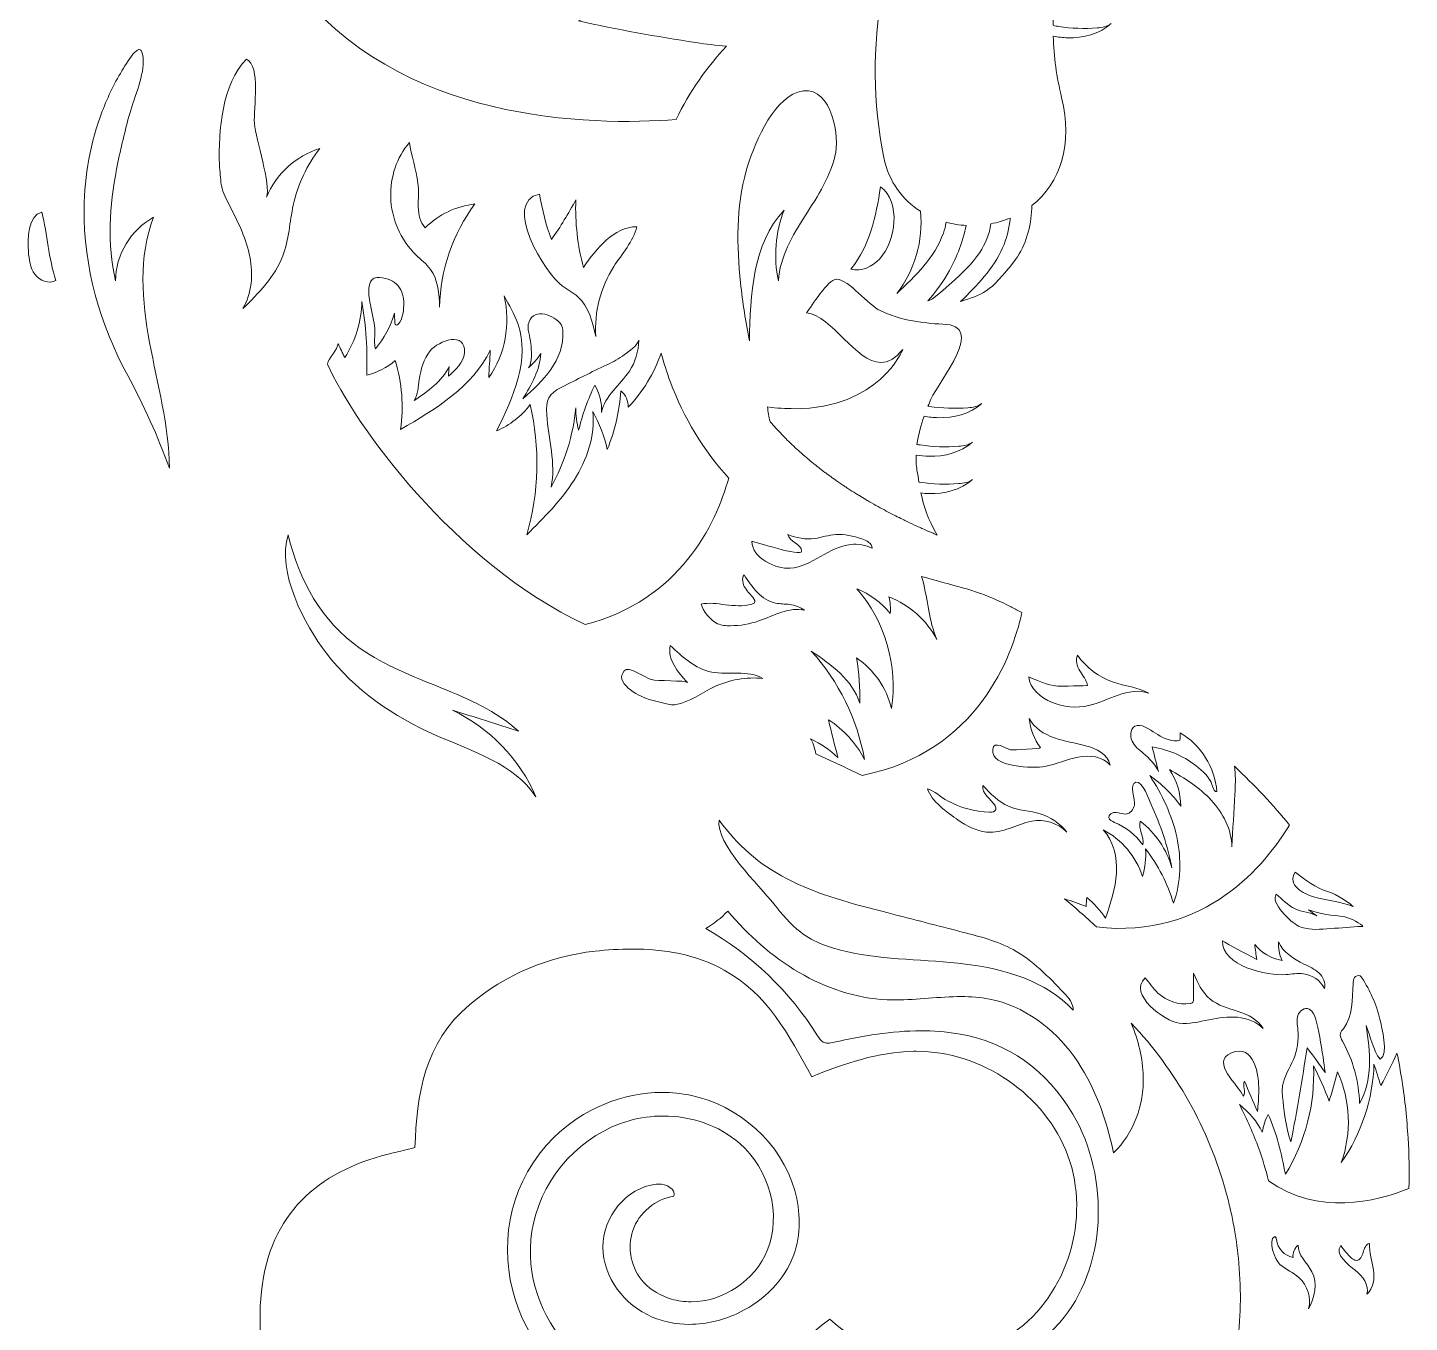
# Model space of a CAD drawing. Header units: millimetres. Extents: x -1356 to 546, y -801 to 88.
# Drawn here: x -829.3 to -626.7, y -553 to -363.2 of the extents above; entities that cross this region are included whole.
import ezdxf

# ---------------------------------------------------------------- set-up
doc = ezdxf.new("R2010")
doc.units = ezdxf.units.MM
doc.header["$MEASUREMENT"] = 0
doc.layers.add('Layer 3', color=7, linetype='Continuous')

msp = doc.modelspace()

# ---------------------------------------------------------------- linework, layer by layer
at = {"layer": 'Layer 3', "lineweight": 0}
for points, knots in [([(-790.49, -356.53), (-787.07, -348.63), (-781.56, -341.24), (-774.1, -334.56), (-770.14, -331), (-764.6, -327.54), (-758, -324.05), (-760.15, -328.03), (-761.55, -332.41), (-763.58, -336.48), (-765.89, -341.1), (-769.35, -345.56), (-774.29, -347.11), (-770.34, -348.06), (-766.06, -347.55), (-762.46, -345.69), (-764.16, -347.69), (-766.13, -349.47), (-768.3, -350.97), (-763.83, -350.74), (-759.38, -350.08), (-755.05, -348.98), (-749.98, -347.71), (-744.63, -345.49), (-742.17, -340.88), (-744.76, -346.32), (-749.37, -350.77), (-754.9, -353.15), (-750.9, -353.33), (-746.85, -352.34), (-743.37, -350.34), (-743.89, -351.69), (-744.78, -352.89), (-745.92, -353.78), (-742.46, -354.88), (-738.67, -354.92), (-735.18, -353.9), (-738.97, -357.56), (-743.56, -360.4), (-748.53, -362.16), (-742.82, -363.41), (-737.07, -364.48), (-731.29, -365.34), (-729.82, -365.56), (-728.33, -365.76), (-726.83, -365.87), (-729.63, -368.91), (-732.26, -372.5), (-734.2, -376.62), (-746.62, -377.57), (-775.05, -377.19), (-790.49, -356.53)], [0, 0, 0, 0, 1, 1, 1, 2, 2, 2, 3, 3, 3, 4, 4, 4, 5, 5, 5, 6, 6, 6, 7, 7, 7, 8, 8, 8, 9, 9, 9, 10, 10, 10, 11, 11, 11, 12, 12, 12, 13, 13, 13, 14, 14, 14, 15, 15, 15, 16, 16, 16, 17, 17, 17, 17]), ([(-674.95, -351.29), (-675.62, -351.27), (-676.28, -351.2), (-676.94, -351.09), (-677.5, -352.8), (-677.94, -354.52), (-678.26, -356.25), (-678.2, -356.26), (-678.15, -356.28), (-678.09, -356.29), (-676.24, -356.56), (-674.34, -356.62), (-672.45, -356.48), (-671.75, -356.42), (-670.99, -356.32), (-670.43, -355.86), (-672.16, -357.41), (-674.56, -358), (-676.8, -357.94), (-677.38, -357.92), (-677.95, -357.86), (-678.52, -357.78), (-678.76, -359.45), (-678.9, -361.12), (-678.92, -362.81), (-678.64, -362.89), (-678.36, -362.95), (-678.09, -362.99), (-676.24, -363.27), (-674.34, -363.33), (-672.45, -363.18), (-671.75, -363.13), (-670.99, -363.02), (-670.43, -362.56), (-672.16, -364.12), (-674.56, -364.71), (-676.8, -364.64), (-677.51, -364.62), (-678.21, -364.54), (-678.91, -364.42), (-678.83, -367.37), (-678.42, -370.36), (-677.68, -373.41), (-676.02, -380.23), (-677.84, -385.94), (-682.04, -389.23), (-682.05, -389.37), (-682.05, -389.51), (-682.06, -389.64), (-682.2, -392.31), (-682.86, -395.01), (-684.46, -397.16), (-688.22, -402.18), (-689.4, -402.29), (-692.49, -403.28), (-690.11, -400.93), (-687.66, -398.49), (-686.33, -395.42), (-685.77, -394.13), (-685.42, -392.76), (-685.24, -391.37), (-685.23, -391.27), (-685.22, -391.16), (-685.21, -391.06), (-686.14, -391.44), (-687.1, -391.72), (-688.08, -391.91), (-688.24, -393.4), (-688.86, -394.85), (-689.7, -396.11), (-690.83, -397.8), (-692.35, -399.19), (-693.85, -400.57), (-694.56, -401.23), (-696.79, -403.23), (-697.28, -403.19), (-696.07, -401.84), (-695.01, -400.34), (-694.14, -398.75), (-693, -396.68), (-692.17, -394.45), (-691.67, -392.14), (-692.67, -392.09), (-693.66, -391.94), (-694.61, -391.69), (-694.7, -392.23), (-694.84, -392.77), (-695.02, -393.28), (-696.28, -396.83), (-699.1, -399.56), (-701.85, -402.13), (-699.22, -398.74), (-697.95, -394.34), (-698.37, -390.07), (-700.99, -388.41), (-703.01, -385.78), (-703.74, -382.21), (-705.41, -374.07), (-705.33, -366.17), (-704.06, -357.75), (-699.15, -354.6), (-693.92, -351.83), (-688.59, -349.09), (-686.65, -348.09), (-684.71, -347.11), (-682.76, -346.12), (-682.64, -346.09), (-682.51, -346.04), (-682.37, -345.97), (-681.87, -345.74), (-681.39, -345.52), (-681.02, -345.24), (-679.65, -344.55), (-678.27, -343.86), (-676.89, -343.16), (-675.85, -342.64), (-674.8, -342.11), (-673.76, -341.58), (-674.24, -343.72), (-674.44, -344.97), (-674.95, -346.08), (-675.5, -347.25), (-675.99, -348.43), (-676.42, -349.6), (-676.36, -349.61), (-676.3, -349.63), (-676.24, -349.64), (-674.39, -349.91), (-672.5, -349.98), (-670.61, -349.83), (-669.9, -349.77), (-669.15, -349.67), (-668.58, -349.21), (-670.32, -350.76), (-672.71, -351.36), (-674.95, -351.29)], [0, 0, 0, 0, 1, 1, 1, 2, 2, 2, 3, 3, 3, 4, 4, 4, 5, 5, 5, 6, 6, 6, 7, 7, 7, 8, 8, 8, 9, 9, 9, 10, 10, 10, 11, 11, 11, 12, 12, 12, 13, 13, 13, 14, 14, 14, 15, 15, 15, 16, 16, 16, 17, 17, 17, 18, 18, 18, 19, 19, 19, 20, 20, 20, 21, 21, 21, 22, 22, 22, 23, 23, 23, 24, 24, 24, 25, 25, 25, 26, 26, 26, 27, 27, 27, 28, 28, 28, 29, 29, 29, 30, 30, 30, 31, 31, 31, 32, 32, 32, 33, 33, 33, 34, 34, 34, 35, 35, 35, 36, 36, 36, 37, 37, 37, 38, 38, 38, 39, 39, 39, 40, 40, 40, 41, 41, 41, 42, 42, 42, 43, 43, 43, 44, 44, 44, 45, 45, 45, 45]), ([(-814.6, -414.16), (-818.67, -406.67), (-821.09, -398.2), (-821, -389.67), (-820.95, -384.81), (-820.06, -379.95), (-818.33, -375.41), (-817.5, -373.21), (-816.46, -371.1), (-815.23, -369.1), (-814.11, -367.27), (-812.37, -364.55), (-812.33, -368.12), (-812.3, -370.61), (-813.81, -373.78), (-814.44, -376.19), (-815.1, -378.74), (-815.74, -381.3), (-816.23, -383.88), (-817.24, -389.28), (-817.66, -394.86), (-816.39, -400.26), (-816.37, -396.46), (-814.15, -392.76), (-810.81, -390.95), (-813.06, -396.75), (-812.53, -403.23), (-811.39, -409.33), (-810.26, -415.44), (-808.54, -421.5), (-808.5, -427.71), (-810.19, -423.05), (-812.23, -418.52), (-814.6, -414.16)], [0, 0, 0, 0, 1, 1, 1, 2, 2, 2, 3, 3, 3, 4, 4, 4, 5, 5, 5, 6, 6, 6, 7, 7, 7, 8, 8, 8, 9, 9, 9, 10, 10, 10, 11, 11, 11, 11]), ([(-797.73, -404.34), (-796.39, -402.1), (-796.2, -399.33), (-796.69, -396.77), (-797.19, -394.22), (-798.33, -391.84), (-799.53, -389.53), (-799.99, -388.62), (-800.48, -387.72), (-800.75, -386.74), (-800.81, -386.55), (-800.85, -386.36), (-800.89, -386.17), (-801, -385.2), (-801.09, -384.23), (-801.15, -383.25), (-801.31, -378.23), (-800.78, -371.43), (-797.2, -367.75), (-795.03, -368.84), (-796.19, -374.84), (-796.03, -377.22), (-795.87, -379.51), (-793.53, -386.21), (-794.26, -388.01), (-792.88, -384.62), (-789.92, -381.93), (-786.43, -380.86), (-788.33, -383.29), (-789.68, -386.15), (-790.33, -389.17), (-790.87, -391.64), (-790.95, -394.23), (-791.85, -396.6), (-793.01, -399.66), (-795.4, -402.05), (-797.73, -404.34)], [0, 0, 0, 0, 1, 1, 1, 2, 2, 2, 3, 3, 3, 4, 4, 4, 5, 5, 5, 6, 6, 6, 7, 7, 7, 8, 8, 8, 9, 9, 9, 10, 10, 10, 11, 11, 11, 12, 12, 12, 12]), ([(-723.46, -409.08), (-724.01, -406.27), (-724.45, -403.43), (-724.75, -400.58), (-725.33, -395.1), (-725.42, -389.47), (-723.93, -384.16), (-722.95, -380.67), (-720.24, -373.93), (-716.36, -372.61), (-711.81, -371.07), (-710.25, -378.26), (-710.81, -381.4), (-711.42, -384.82), (-713.42, -387.8), (-715.29, -390.73), (-717.15, -393.65), (-718.99, -396.78), (-719.21, -400.25), (-719.95, -396.82), (-719.65, -393.17), (-718.38, -389.9), (-722.96, -394.88), (-723.34, -402.31), (-723.46, -409.08)], [0, 0, 0, 0, 1, 1, 1, 2, 2, 2, 3, 3, 3, 4, 4, 4, 5, 5, 5, 6, 6, 6, 7, 7, 7, 8, 8, 8, 8]), ([(-768.89, -404.14), (-768.9, -404.15), (-768.9, -404.15), (-768.9, -404.15), (-768.92, -402.19), (-769.08, -400.16), (-770.23, -398.59), (-770.82, -397.78), (-771.63, -397.17), (-772.34, -396.47), (-774.61, -394.25), (-775.97, -391.13), (-776.05, -387.97), (-776.12, -385.13), (-775.18, -382.14), (-773.31, -380), (-773.01, -381.77), (-772.31, -383.98), (-772.06, -385.94), (-771.77, -388.18), (-772.54, -390.84), (-770.99, -392.48), (-769.03, -390.56), (-766.42, -389.31), (-763.7, -388.99), (-766.93, -393.35), (-768.77, -398.72), (-768.89, -404.14)], [0, 0, 0, 0, 1, 1, 1, 2, 2, 2, 3, 3, 3, 4, 4, 4, 5, 5, 5, 6, 6, 6, 7, 7, 7, 8, 8, 8, 9, 9, 9, 9]), ([(-704.34, -397.02), (-705.42, -398.17), (-707.06, -399.02), (-708.57, -398.56), (-705.7, -394.89), (-704.93, -390.94), (-704.24, -386.49), (-701.16, -388.68), (-702.03, -394.55), (-704.34, -397.02)], [0, 0, 0, 0, 1, 1, 1, 2, 2, 2, 3, 3, 3, 3]), ([(-747.79, -398.31), (-745.84, -395.49), (-743.37, -392.38), (-739.95, -392.33), (-740.49, -394.53), (-742.13, -396.27), (-743.35, -398.19), (-745.28, -401.21), (-746.22, -404.85), (-745.99, -408.42), (-746.46, -406.32), (-747, -404.07), (-748.59, -402.61), (-749.28, -401.97), (-750.13, -401.52), (-750.91, -400.99), (-753.39, -399.29), (-759.8, -388.64), (-754.24, -387.57), (-753.79, -389.82), (-753.36, -392.06), (-752.46, -394.19), (-751.16, -392.33), (-749.97, -390.4), (-748.91, -388.39), (-749.03, -391.73), (-748.65, -395.08), (-747.79, -398.31)], [0, 0, 0, 0, 1, 1, 1, 2, 2, 2, 3, 3, 3, 4, 4, 4, 5, 5, 5, 6, 6, 6, 7, 7, 7, 8, 8, 8, 9, 9, 9, 9]), ([(-828.21, -399.3), (-828.9, -398.35), (-829.08, -397.13), (-829.16, -395.95), (-829.28, -394.29), (-829.24, -390.57), (-827.19, -390.21), (-826.35, -393.51), (-826.24, -396.92), (-825.12, -400.22), (-826.15, -400.79), (-827.51, -400.24), (-828.21, -399.3)], [0, 0, 0, 0, 1, 1, 1, 2, 2, 2, 3, 3, 3, 4, 4, 4, 4]), ([(-779.03, -403.81), (-779.21, -402.89), (-779.57, -400.81), (-778.75, -400.07), (-778.05, -399.45), (-776.45, -399.92), (-775.78, -400.33), (-774.97, -400.82), (-774.39, -401.66), (-774.21, -402.59), (-774.12, -403.01), (-774.12, -403.44), (-774.13, -403.87), (-774.16, -404.83), (-774.28, -405.87), (-774.91, -406.59), (-774.99, -406.68), (-775.08, -406.76), (-775.19, -406.75), (-775.38, -406.74), (-775.43, -406.5), (-775.44, -406.31), (-775.47, -405.88), (-775.49, -405.45), (-775.51, -405.02), (-776.06, -406.92), (-777.01, -408.71), (-778.28, -410.23), (-778.52, -409.45), (-778.37, -408.61), (-778.37, -407.79), (-778.37, -406.44), (-778.79, -405.14), (-779.03, -403.81)], [0, 0, 0, 0, 1, 1, 1, 2, 2, 2, 3, 3, 3, 4, 4, 4, 5, 5, 5, 6, 6, 6, 7, 7, 7, 8, 8, 8, 9, 9, 9, 10, 10, 10, 11, 11, 11, 11]), ([(-697.06, -418.68), (-695.21, -418.95), (-693.32, -419.02), (-691.43, -418.87), (-690.72, -418.82), (-689.97, -418.71), (-689.4, -418.25), (-691.14, -419.8), (-693.53, -420.4), (-695.78, -420.33), (-696.47, -420.31), (-697.16, -420.24), (-697.84, -420.12), (-698.31, -421.45), (-698.69, -422.84), (-698.89, -424.24), (-698.73, -424.27), (-698.56, -424.31), (-698.41, -424.33), (-696.56, -424.6), (-694.66, -424.67), (-692.77, -424.52), (-692.06, -424.47), (-691.31, -424.36), (-690.74, -423.9), (-692.48, -425.45), (-694.88, -426.05), (-697.12, -425.98), (-697.76, -425.97), (-698.39, -425.9), (-699.02, -425.8), (-699.05, -426.55), (-699.01, -427.29), (-698.89, -428.02), (-698.78, -428.62), (-698.69, -429.2), (-698.6, -429.77), (-698.53, -429.78), (-698.47, -429.8), (-698.41, -429.81), (-696.56, -430.08), (-694.66, -430.15), (-692.77, -430), (-692.06, -429.94), (-691.31, -429.84), (-690.74, -429.38), (-692.48, -430.93), (-694.88, -431.52), (-697.12, -431.46), (-697.52, -431.45), (-697.91, -431.41), (-698.31, -431.37), (-697.91, -433.3), (-697.31, -435.19), (-695.91, -437.54), (-696.12, -437.45), (-696.32, -437.37), (-696.52, -437.28), (-696.68, -437.21), (-696.83, -437.14), (-696.99, -437.07), (-697.39, -436.91), (-697.77, -436.73), (-698.16, -436.56), (-698.4, -436.45), (-698.65, -436.34), (-698.89, -436.23), (-699.37, -436.01), (-699.85, -435.79), (-700.32, -435.56), (-700.55, -435.45), (-700.77, -435.34), (-701, -435.23), (-701.35, -435.06), (-701.69, -434.89), (-702.03, -434.72), (-702.3, -434.58), (-702.56, -434.45), (-702.82, -434.31), (-703.2, -434.11), (-703.58, -433.91), (-703.95, -433.71), (-704.16, -433.6), (-704.37, -433.48), (-704.58, -433.37), (-705.01, -433.13), (-705.44, -432.89), (-705.85, -432.65), (-706.04, -432.54), (-706.22, -432.43), (-706.41, -432.32), (-706.72, -432.14), (-707.03, -431.95), (-707.34, -431.76), (-707.51, -431.66), (-707.68, -431.56), (-707.84, -431.46), (-708.24, -431.21), (-708.64, -430.95), (-709.03, -430.7), (-709.2, -430.59), (-709.37, -430.47), (-709.54, -430.36), (-709.93, -430.1), (-710.31, -429.84), (-710.69, -429.58), (-710.82, -429.49), (-710.96, -429.39), (-711.09, -429.29), (-711.39, -429.08), (-711.68, -428.87), (-711.97, -428.66), (-712.1, -428.56), (-712.24, -428.46), (-712.38, -428.36), (-712.73, -428.09), (-713.08, -427.82), (-713.43, -427.55), (-713.56, -427.44), (-713.7, -427.34), (-713.83, -427.23), (-714.16, -426.97), (-714.48, -426.7), (-714.8, -426.43), (-714.9, -426.35), (-715.01, -426.26), (-715.11, -426.17), (-715.39, -425.93), (-715.67, -425.68), (-715.94, -425.44), (-716.05, -425.35), (-716.16, -425.25), (-716.26, -425.16), (-716.58, -424.87), (-716.89, -424.58), (-717.19, -424.3), (-717.29, -424.2), (-717.39, -424.1), (-717.49, -424.01), (-717.76, -423.74), (-718.04, -423.47), (-718.3, -423.2), (-718.37, -423.13), (-718.44, -423.06), (-718.51, -422.99), (-718.78, -422.71), (-719.05, -422.43), (-719.31, -422.15), (-719.39, -422.06), (-719.47, -421.96), (-719.56, -421.87), (-719.83, -421.57), (-720.09, -421.27), (-720.35, -420.98), (-720.38, -420.94), (-720.41, -420.91), (-720.43, -420.88), (-720.61, -420.2), (-720.73, -419.49), (-720.8, -418.75), (-719.41, -418.93), (-718.11, -419.01), (-716.9, -419.01), (-704.33, -419.01), (-700.97, -410.31), (-700.97, -410.31), (-702.07, -411.69), (-703.14, -412.23), (-704.18, -412.23), (-707.87, -412.23), (-711.29, -405.44), (-715.07, -404.96), (-714.36, -404.01), (-711.94, -400.03), (-710.69, -400.03), (-710.68, -400.03), (-710.67, -400.03), (-710.66, -400.03), (-708.84, -400.13), (-706.08, -403.79), (-704.27, -404.64), (-701.43, -405.98), (-698.22, -406.52), (-695.09, -406.6), (-688.58, -406.77), (-695.58, -414.72), (-696.85, -417.63), (-697, -417.96), (-697.14, -418.3), (-697.28, -418.64), (-697.21, -418.65), (-697.13, -418.67), (-697.06, -418.68)], [0, 0, 0, 0, 1, 1, 1, 2, 2, 2, 3, 3, 3, 4, 4, 4, 5, 5, 5, 6, 6, 6, 7, 7, 7, 8, 8, 8, 9, 9, 9, 10, 10, 10, 11, 11, 11, 12, 12, 12, 13, 13, 13, 14, 14, 14, 15, 15, 15, 16, 16, 16, 17, 17, 17, 18, 18, 18, 19, 19, 19, 20, 20, 20, 21, 21, 21, 22, 22, 22, 23, 23, 23, 24, 24, 24, 25, 25, 25, 26, 26, 26, 27, 27, 27, 28, 28, 28, 29, 29, 29, 30, 30, 30, 31, 31, 31, 32, 32, 32, 33, 33, 33, 34, 34, 34, 35, 35, 35, 36, 36, 36, 37, 37, 37, 38, 38, 38, 39, 39, 39, 40, 40, 40, 41, 41, 41, 42, 42, 42, 43, 43, 43, 44, 44, 44, 45, 45, 45, 46, 46, 46, 47, 47, 47, 48, 48, 48, 49, 49, 49, 50, 50, 50, 51, 51, 51, 52, 52, 52, 53, 53, 53, 54, 54, 54, 55, 55, 55, 56, 56, 56, 57, 57, 57, 58, 58, 58, 59, 59, 59, 60, 60, 60, 61, 61, 61, 62, 62, 62, 63, 63, 63, 64, 64, 64, 64]), ([(-785.31, -412.47), (-785.12, -411.54), (-783.84, -410.4), (-783.75, -409.45), (-783.43, -410.15), (-783.11, -410.84), (-782.79, -411.53), (-781.2, -409.09), (-780.32, -406.2), (-780.28, -403.29), (-779.66, -406.85), (-779.42, -410.48), (-779.57, -414.09), (-778.03, -413.71), (-776.59, -412.98), (-775.38, -411.97), (-774.38, -415.22), (-774.11, -418.69), (-774.61, -422.06), (-769.46, -419.08), (-764.02, -415.79), (-761.45, -410.43), (-761.53, -411.77), (-761.6, -413.11), (-761.67, -414.45), (-759.23, -411.04), (-758.45, -406.54), (-759.42, -402.47), (-758.71, -403.81), (-757.9, -405.12), (-757.4, -406.54), (-755.57, -411.73), (-758.08, -417.35), (-760.53, -422.27), (-758.59, -421.45), (-756.86, -420.1), (-755.6, -418.41), (-754.12, -424.67), (-754.3, -431.31), (-756.09, -437.48), (-753.58, -434.99), (-751.05, -432.47), (-749.16, -429.48), (-747.27, -426.5), (-746.04, -422.95), (-746.43, -419.44), (-745.45, -421.18), (-744.73, -423.06), (-744.29, -425.01), (-743.19, -422.27), (-742.52, -419.35), (-742.31, -416.41), (-741.6, -416.98), (-741.19, -417.9), (-741.23, -418.81), (-739.06, -416.55), (-737.43, -413.81), (-736.4, -410.85), (-736.01, -412.27), (-735.57, -413.66), (-735.06, -415.03), (-733.05, -420.41), (-730.17, -425.17), (-726.49, -429.2), (-728.42, -436.01), (-733.65, -447.08), (-747.53, -450.65), (-766.83, -441.61), (-781.47, -421.17), (-785.31, -412.47)], [0, 0, 0, 0, 1, 1, 1, 2, 2, 2, 3, 3, 3, 4, 4, 4, 5, 5, 5, 6, 6, 6, 7, 7, 7, 8, 8, 8, 9, 9, 9, 10, 10, 10, 11, 11, 11, 12, 12, 12, 13, 13, 13, 14, 14, 14, 15, 15, 15, 16, 16, 16, 17, 17, 17, 18, 18, 18, 19, 19, 19, 20, 20, 20, 21, 21, 21, 22, 22, 22, 23, 23, 23, 23]), ([(-755.86, -413.01), (-755.26, -412.5), (-755.43, -410.18), (-755.49, -409.48), (-755.58, -408.45), (-756.15, -407.29), (-755.77, -406.27), (-754.99, -404.19), (-751.99, -405.26), (-751.07, -406.69), (-750.88, -406.99), (-750.82, -407.35), (-750.8, -407.7), (-750.66, -409.68), (-751.43, -411.63), (-752.57, -413.26), (-753.7, -414.88), (-755.19, -416.22), (-756.66, -417.55), (-755.42, -415.49), (-754.15, -413.32), (-754.04, -410.92), (-754.53, -411.71), (-755.15, -412.41), (-755.86, -413.01)], [0, 0, 0, 0, 1, 1, 1, 2, 2, 2, 3, 3, 3, 4, 4, 4, 5, 5, 5, 6, 6, 6, 7, 7, 7, 8, 8, 8, 8]), ([(-772.59, -417.8), (-772.04, -416.9), (-771.99, -415.8), (-771.85, -414.75), (-771.65, -413.25), (-771.22, -411.72), (-770.26, -410.54), (-769.02, -409.03), (-764.96, -407.52), (-765.25, -410.86), (-765.38, -412.26), (-766.52, -413.33), (-767.59, -414.25), (-767.56, -413.78), (-767.53, -413.31), (-767.49, -412.84), (-768.52, -415.01), (-770.6, -416.46), (-772.59, -417.8)], [0, 0, 0, 0, 1, 1, 1, 2, 2, 2, 3, 3, 3, 4, 4, 4, 5, 5, 5, 6, 6, 6, 6]), ([(-753.17, -419.9), (-753.32, -417.68), (-752.9, -416.82), (-750.96, -415.85), (-748.77, -414.75), (-746.59, -413.62), (-744.37, -412.58), (-743.43, -412.15), (-742.58, -411.72), (-741.76, -411.08), (-741.31, -410.74), (-739.68, -409.59), (-739.68, -408.98), (-739.69, -410.58), (-740.18, -412.17), (-741.06, -413.51), (-742.41, -415.56), (-744.71, -417.14), (-745.12, -419.56), (-745.08, -418.17), (-745.42, -416.77), (-746.11, -415.55), (-747.15, -417.66), (-747.95, -419.89), (-748.49, -422.18), (-748.78, -421.11), (-748.92, -419.99), (-748.91, -418.88), (-749.3, -422.95), (-750.54, -426.93), (-752.53, -430.51), (-751.79, -427.02), (-752.95, -423.45), (-753.17, -419.9)], [0, 0, 0, 0, 1, 1, 1, 2, 2, 2, 3, 3, 3, 4, 4, 4, 5, 5, 5, 6, 6, 6, 7, 7, 7, 8, 8, 8, 9, 9, 9, 10, 10, 10, 11, 11, 11, 11]), ([(-769.37, -466.91), (-775.59, -464.18), (-781.38, -460.22), (-785.51, -454.82), (-788.65, -450.72), (-792.82, -442.85), (-791.09, -437.48), (-789.48, -444.17), (-786.25, -450.12), (-780.52, -454.16), (-773.35, -459.2), (-763.86, -460.43), (-757.31, -466.26), (-760.54, -465.24), (-763.77, -464.22), (-767, -463.2), (-761.57, -465.77), (-757.13, -470.38), (-754.76, -475.9), (-757.96, -471.06), (-764.05, -469.25), (-769.37, -466.91)], [0, 0, 0, 0, 1, 1, 1, 2, 2, 2, 3, 3, 3, 4, 4, 4, 5, 5, 5, 6, 6, 6, 7, 7, 7, 7]), ([(-717.47, -442.4), (-719.58, -442.57), (-723.08, -440.88), (-723.08, -438.48), (-722.73, -438.43), (-715.81, -440.82), (-715.81, -439.9), (-715.81, -438.8), (-717.65, -438.53), (-717.81, -437.44), (-716.59, -438), (-715.22, -438.2), (-713.89, -438.03), (-712.85, -437.89), (-711.84, -437.53), (-710.79, -437.45), (-709.51, -437.35), (-708.22, -437.68), (-706.99, -438.08), (-706.3, -438.31), (-705.48, -438.73), (-705.46, -439.46), (-706.43, -438.99), (-707.54, -438.79), (-708.61, -438.91), (-711.79, -439.25), (-714.28, -442.15), (-717.47, -442.4)], [0, 0, 0, 0, 1, 1, 1, 2, 2, 2, 3, 3, 3, 4, 4, 4, 5, 5, 5, 6, 6, 6, 7, 7, 7, 8, 8, 8, 9, 9, 9, 9]), ([(-722.08, -450.12), (-723.41, -450.58), (-724.81, -450.82), (-726.21, -450.83), (-726.86, -450.84), (-727.53, -450.8), (-728.12, -450.53), (-729.16, -450.04), (-730.25, -448.73), (-730.55, -447.65), (-728.29, -447.18), (-725.68, -448.38), (-723.11, -447.67), (-722.95, -447.62), (-722.76, -447.56), (-722.69, -447.4), (-722.61, -447.22), (-722.71, -447.02), (-722.82, -446.87), (-723.21, -446.31), (-723.73, -445.85), (-724.09, -445.28), (-724.45, -444.7), (-724.62, -443.93), (-724.25, -443.36), (-723.08, -445.15), (-721.7, -447.09), (-719.61, -447.52), (-718.94, -447.65), (-718.25, -447.62), (-717.57, -447.71), (-716.79, -447.83), (-716.02, -448.12), (-715.36, -448.56), (-717.63, -448.01), (-719.87, -449.37), (-722.08, -450.12)], [0, 0, 0, 0, 1, 1, 1, 2, 2, 2, 3, 3, 3, 4, 4, 4, 5, 5, 5, 6, 6, 6, 7, 7, 7, 8, 8, 8, 9, 9, 9, 10, 10, 10, 11, 11, 11, 12, 12, 12, 12]), ([(-683.5, -448.91), (-683.52, -448.97), (-683.53, -449.04), (-683.55, -449.1), (-683.55, -449.1), (-683.55, -449.1), (-683.55, -449.1), (-684.89, -455.02), (-689.88, -469.41), (-706.92, -472.76), (-708.32, -472.11), (-709.74, -471.46), (-711.18, -470.79), (-712.02, -470.4), (-712.88, -470.01), (-713.73, -469.61), (-713.82, -468.92), (-714.25, -467.53), (-714.49, -467.43), (-713, -468.08), (-711.64, -469.02), (-710.49, -470.16), (-710.95, -468.31), (-711.41, -466.46), (-711.87, -464.61), (-709.64, -466.05), (-707.8, -468.07), (-706.58, -470.42), (-707.63, -464.54), (-710.37, -458.98), (-714.38, -454.55), (-711.45, -456.54), (-708.33, -458.77), (-707.29, -462.16), (-707.21, -459.95), (-707.37, -457.73), (-707.77, -455.55), (-705.2, -457.26), (-703.33, -459.97), (-702.63, -462.97), (-701.65, -456.75), (-703.56, -450.13), (-707.71, -445.4), (-705.81, -446.18), (-704.11, -447.44), (-702.82, -449.04), (-702.74, -448.22), (-702.8, -447.39), (-703, -446.59), (-700.02, -447.75), (-697.47, -450.02), (-695.96, -452.85), (-697.17, -450.14), (-697.29, -447.08), (-698.03, -444.21), (-698.08, -444), (-698.14, -443.8), (-698.21, -443.59), (-696.16, -444.17), (-694.04, -444.76), (-691.87, -445.36), (-691.11, -445.57), (-690.34, -445.82), (-689.56, -446.1), (-689.56, -446.1), (-689.55, -446.11), (-689.55, -446.11), (-688.13, -446.63), (-686.66, -447.27), (-685.12, -448.05), (-685.09, -448.06), (-685.07, -448.08), (-685.04, -448.09), (-684.54, -448.35), (-684.02, -448.62), (-683.5, -448.91)], [0, 0, 0, 0, 1, 1, 1, 2, 2, 2, 3, 3, 3, 4, 4, 4, 5, 5, 5, 6, 6, 6, 7, 7, 7, 8, 8, 8, 9, 9, 9, 10, 10, 10, 11, 11, 11, 12, 12, 12, 13, 13, 13, 14, 14, 14, 15, 15, 15, 16, 16, 16, 17, 17, 17, 18, 18, 18, 19, 19, 19, 20, 20, 20, 21, 21, 21, 22, 22, 22, 23, 23, 23, 24, 24, 24, 25, 25, 25, 25]), ([(-728.63, -459.8), (-730.5, -460.68), (-732.21, -462.01), (-734.24, -462.39), (-734.45, -462.43), (-734.79, -462.42), (-735.19, -462.37), (-736.82, -462.01), (-738.39, -461.69), (-739.76, -460.96), (-740.72, -460.44), (-741.88, -459.57), (-742.17, -458.67), (-742.24, -458.28), (-742.15, -457.87), (-741.84, -457.46), (-741.21, -456.62), (-738.82, -458.42), (-737.84, -458.72), (-737.04, -458.97), (-732.83, -458.83), (-732.55, -459.13), (-733.97, -457.62), (-735.49, -455.75), (-735.07, -453.72), (-733.29, -455.39), (-731.38, -457.13), (-728.99, -457.62), (-726.5, -458.14), (-723.68, -457.25), (-721.49, -458.55), (-723.92, -458.31), (-726.42, -458.75), (-728.63, -459.8)], [0, 0, 0, 0, 1, 1, 1, 2, 2, 2, 3, 3, 3, 4, 4, 4, 5, 5, 5, 6, 6, 6, 7, 7, 7, 8, 8, 8, 9, 9, 9, 10, 10, 10, 11, 11, 11, 11]), ([(-678.31, -459.67), (-677.92, -459.71), (-673.87, -459.63), (-673.88, -459.59), (-674.06, -458.8), (-674.59, -458.15), (-675, -457.46), (-675.42, -456.76), (-675.72, -455.9), (-675.38, -455.16), (-674.08, -456.97), (-672.2, -458.37), (-670.09, -459.09), (-668.38, -459.68), (-666.51, -459.84), (-664.92, -460.7), (-666.36, -460.2), (-667.96, -460.49), (-669.4, -460.99), (-670.83, -461.5), (-672.21, -462.2), (-673.69, -462.53), (-675.51, -462.94), (-677.45, -462.76), (-679.16, -462.04), (-680.59, -461.43), (-682.47, -460.02), (-682.5, -458.33), (-681.1, -458.91), (-679.87, -459.5), (-678.31, -459.67)], [0, 0, 0, 0, 1, 1, 1, 2, 2, 2, 3, 3, 3, 4, 4, 4, 5, 5, 5, 6, 6, 6, 7, 7, 7, 8, 8, 8, 9, 9, 9, 10, 10, 10, 10]), ([(-682.42, -464.44), (-681.68, -465.84), (-680.24, -466.74), (-678.75, -467.26), (-677.26, -467.79), (-675.68, -468), (-674.16, -468.41), (-672.6, -468.82), (-670.89, -469.67), (-670.57, -471.25), (-671.69, -469.98), (-673.62, -469.76), (-675.28, -470.08), (-676.94, -470.4), (-678.5, -471.14), (-680.17, -471.46), (-681.64, -471.75), (-688.2, -471.67), (-687.79, -468.95), (-687.58, -467.58), (-686.01, -468.81), (-685.16, -469), (-684.73, -469.09), (-680.68, -468.85), (-680.79, -468.7), (-681.71, -467.46), (-682.28, -465.97), (-682.42, -464.44)], [0, 0, 0, 0, 1, 1, 1, 2, 2, 2, 3, 3, 3, 4, 4, 4, 5, 5, 5, 6, 6, 6, 7, 7, 7, 8, 8, 8, 9, 9, 9, 9]), ([(-663.6, -466.79), (-662.61, -467.38), (-661.45, -467.9), (-660.33, -467.61), (-660.32, -467.25), (-660.31, -466.88), (-660.3, -466.51), (-657.27, -468.3), (-655.2, -471.62), (-654.93, -475.13), (-655.24, -475.21), (-655.41, -474.8), (-655.5, -474.5), (-655.82, -473.35), (-656.67, -472.42), (-657.6, -471.66), (-659.55, -470.05), (-661.93, -468.98), (-664.42, -468.59), (-664.11, -469.78), (-663.8, -470.98), (-663.49, -472.18), (-663.95, -471.11), (-664.82, -470.28), (-665.71, -469.53), (-666.34, -469), (-667.01, -468.47), (-667.36, -467.73), (-667.74, -466.92), (-667.59, -465.63), (-666.6, -465.44), (-665.68, -465.27), (-664.33, -466.36), (-663.6, -466.79)], [0, 0, 0, 0, 1, 1, 1, 2, 2, 2, 3, 3, 3, 4, 4, 4, 5, 5, 5, 6, 6, 6, 7, 7, 7, 8, 8, 8, 9, 9, 9, 10, 10, 10, 11, 11, 11, 11]), ([(-652.28, -471.92), (-652.3, -471.76), (-652.33, -471.6), (-652.35, -471.43), (-649.36, -474.23), (-646.68, -477.09), (-644.28, -480.04), (-647.72, -485.76), (-656.56, -496.83), (-672.56, -494.99), (-674.23, -493.45), (-675.81, -492.07), (-677.25, -490.86), (-676.18, -491.22), (-675.12, -491.57), (-674.11, -491.98), (-674.07, -491.55), (-674.04, -491.12), (-674, -490.69), (-672.93, -491.54), (-672, -492.56), (-671.24, -493.7), (-670.52, -491.54), (-669.79, -489.36), (-669.65, -487.09), (-669.52, -484.82), (-670.06, -482.42), (-671.6, -480.74), (-668.88, -482.16), (-666.76, -484.68), (-665.82, -487.59), (-665.45, -486.28), (-665.3, -484.91), (-665.37, -483.54), (-663.54, -485.92), (-662.15, -488.64), (-661.29, -491.51), (-660.16, -488.42), (-660.1, -484.99), (-660.81, -481.77), (-661.52, -478.56), (-662.97, -475.54), (-664.77, -472.78), (-663.02, -474.01), (-661.47, -475.53), (-660.21, -477.26), (-660.24, -475.36), (-660.83, -473.47), (-661.88, -471.89), (-659.67, -473.15), (-657.48, -474.54), (-655.74, -476.41), (-654, -478.28), (-652.75, -480.7), (-652.73, -483.25), (-652.58, -480.67), (-652.44, -478.09), (-652.29, -475.51), (-652.22, -474.32), (-652.16, -473.11), (-652.28, -471.92)], [0, 0, 0, 0, 1, 1, 1, 2, 2, 2, 3, 3, 3, 4, 4, 4, 5, 5, 5, 6, 6, 6, 7, 7, 7, 8, 8, 8, 9, 9, 9, 10, 10, 10, 11, 11, 11, 12, 12, 12, 13, 13, 13, 14, 14, 14, 15, 15, 15, 16, 16, 16, 17, 17, 17, 18, 18, 18, 19, 19, 19, 20, 20, 20, 20]), ([(-666.81, -473.77), (-665.76, -473.58), (-664.87, -476.35), (-664.55, -477.04), (-663.18, -480), (-662.16, -483.12), (-661.51, -486.32), (-662.27, -483.62), (-663.93, -481.19), (-666.15, -479.49), (-666.5, -480.6), (-665.52, -481.79), (-665.8, -482.93), (-666.83, -481.47), (-668.28, -480.31), (-669.94, -479.65), (-670.28, -479.51), (-670.68, -479.33), (-670.75, -478.97), (-670.84, -478.48), (-670.21, -478.15), (-669.71, -478.2), (-669.21, -478.24), (-668.73, -478.49), (-668.24, -478.43), (-667.62, -478.35), (-667.15, -477.78), (-667.01, -477.16), (-666.82, -476.37), (-667.86, -473.96), (-666.81, -473.77)], [0, 0, 0, 0, 1, 1, 1, 2, 2, 2, 3, 3, 3, 4, 4, 4, 5, 5, 5, 6, 6, 6, 7, 7, 7, 8, 8, 8, 9, 9, 9, 10, 10, 10, 10]), ([(-687.44, -477.25), (-688.01, -476.19), (-689.44, -475.45), (-689.24, -474.26), (-688.12, -475.44), (-686.96, -476.65), (-685.46, -477.29), (-683.99, -477.92), (-682.33, -477.94), (-680.81, -478.41), (-679.28, -478.88), (-677.91, -479.82), (-676.91, -481.07), (-678.24, -479.75), (-680.23, -479.13), (-682.07, -479.48), (-684.39, -479.92), (-686.22, -481.33), (-688.69, -481.07), (-690.26, -480.9), (-691.61, -480.19), (-692.88, -479.3), (-694.34, -478.3), (-696.88, -476.5), (-697.34, -474.72), (-696.29, -475.06), (-695.4, -475.97), (-694.41, -476.5), (-692.52, -477.51), (-690.39, -478.09), (-688.25, -478.16), (-687.89, -478.17), (-687.43, -478.1), (-687.34, -477.76), (-687.29, -477.59), (-687.36, -477.41), (-687.44, -477.25)], [0, 0, 0, 0, 1, 1, 1, 2, 2, 2, 3, 3, 3, 4, 4, 4, 5, 5, 5, 6, 6, 6, 7, 7, 7, 8, 8, 8, 9, 9, 9, 10, 10, 10, 11, 11, 11, 12, 12, 12, 12]), ([(-692.25, -495.73), (-689.7, -496.38), (-687.12, -497.05), (-684.81, -498.31), (-681.92, -499.88), (-679.6, -502.3), (-677.32, -504.68), (-676.65, -505.38), (-675.93, -506.21), (-676.01, -507.18), (-679.99, -502.9), (-686, -501.14), (-691.8, -500.43), (-697.6, -499.72), (-703.52, -499.88), (-709.22, -498.6), (-711.61, -498.06), (-713.98, -497.25), (-715.94, -495.77), (-717.48, -494.62), (-718.69, -493.09), (-719.9, -491.59), (-721.92, -489.06), (-728.52, -482.66), (-727.9, -479.33), (-725.22, -482.96), (-722.07, -485.8), (-718.03, -487.89), (-713.35, -490.31), (-708.2, -491.63), (-703.1, -492.94), (-699.48, -493.87), (-695.86, -494.8), (-692.25, -495.73)], [0, 0, 0, 0, 1, 1, 1, 2, 2, 2, 3, 3, 3, 4, 4, 4, 5, 5, 5, 6, 6, 6, 7, 7, 7, 8, 8, 8, 9, 9, 9, 10, 10, 10, 11, 11, 11, 11]), ([(-643.43, -486.97), (-641.84, -488.16), (-640.58, -489.2), (-638.55, -489.83), (-637.52, -490.14), (-635.13, -491.66), (-634.95, -492), (-636.76, -491.26), (-638.84, -491.1), (-640.75, -490.57), (-642.2, -490.16), (-644.72, -488.81), (-643.43, -486.97)], [0, 0, 0, 0, 1, 1, 1, 2, 2, 2, 3, 3, 3, 4, 4, 4, 4]), ([(-633.52, -494.91), (-633.76, -494.91), (-634, -494.92), (-634.24, -494.94), (-635.76, -495.05), (-637.29, -495.16), (-638.81, -495.27), (-640.21, -495.37), (-641.69, -495.46), (-642.96, -494.85), (-644.05, -494.34), (-647.16, -491.38), (-646.21, -490.19), (-645.33, -490.97), (-644.51, -491.77), (-643.46, -492.34), (-642.6, -492.8), (-640.98, -492.85), (-640.29, -493.36), (-640.7, -493.06), (-641.1, -492.76), (-641.51, -492.46), (-639.83, -493.15), (-637.98, -493.23), (-636.18, -493.5), (-635.43, -493.61), (-633.66, -494.61), (-633.52, -494.91)], [0, 0, 0, 0, 1, 1, 1, 2, 2, 2, 3, 3, 3, 4, 4, 4, 5, 5, 5, 6, 6, 6, 7, 7, 7, 8, 8, 8, 9, 9, 9, 9]), ([(-724.55, -589.84), (-730.62, -585.12), (-734.75, -578.32), (-737.92, -571.3), (-740.46, -572.44), (-742.81, -573.99), (-745.3, -575.23), (-751.58, -578.33), (-757.88, -580.1), (-764.15, -580.1), (-770.07, -580.1), (-775.96, -578.52), (-781.78, -574.97), (-792.05, -568.71), (-796.55, -559.17), (-794.86, -547.32), (-793.29, -536.31), (-785.92, -530.47), (-775.47, -528.05), (-774.68, -527.87), (-773.89, -527.67), (-772.5, -527.33), (-772.21, -519.62), (-771.14, -511.93), (-764.5, -506.4), (-759.12, -501.92), (-752.96, -499.3), (-746.09, -498.54), (-744.3, -498.34), (-742.49, -498.22), (-740.67, -498.22), (-735.99, -498.22), (-731.31, -499.01), (-727.17, -501.3), (-720.82, -504.8), (-717.67, -510.81), (-714.33, -516.94), (-709.55, -515.03), (-704.57, -513.3), (-699.42, -513.21), (-699.28, -513.21), (-699.15, -513.21), (-699.02, -513.21), (-689.43, -513.21), (-680.06, -519.52), (-676.76, -528.53), (-673.42, -537.66), (-676.76, -548.88), (-684.72, -554.46), (-688.27, -556.96), (-692.51, -558.16), (-696.75, -558.16), (-702.18, -558.16), (-707.63, -556.19), (-711.68, -552.47), (-717.76, -557.3), (-724.26, -562.32), (-731.96, -563.27), (-732.8, -563.37), (-733.64, -563.42), (-734.47, -563.42), (-747.24, -563.42), (-757.93, -551.37), (-755.11, -538.39), (-753.58, -531.37), (-748.01, -525.35), (-741.09, -523.39), (-739.47, -522.93), (-737.78, -522.7), (-736.08, -522.7), (-732, -522.7), (-727.93, -524.04), (-724.88, -526.72), (-720.56, -530.53), (-718.68, -537.07), (-720.84, -542.4), (-722.64, -546.83), (-727.32, -549.94), (-732.02, -549.94), (-732.98, -549.94), (-733.95, -549.81), (-734.88, -549.53), (-736.41, -549.08), (-737.86, -548.27), (-738.94, -547.11), (-740.8, -545.1), (-741.44, -542.04), (-740.54, -539.46), (-739.64, -536.87), (-737.23, -534.88), (-734.52, -534.47), (-734.22, -533.37), (-735.63, -532.68), (-736.81, -532.68), (-736.92, -532.68), (-737.02, -532.69), (-737.12, -532.7), (-741.51, -533.18), (-744.96, -537.52), (-744.93, -541.94), (-744.9, -546.36), (-741.77, -550.45), (-737.7, -552.17), (-735.98, -552.9), (-734.14, -553.24), (-732.28, -553.24), (-729.73, -553.24), (-727.16, -552.61), (-724.86, -551.48), (-721.32, -549.73), (-718.3, -546.76), (-716.96, -543.04), (-715.88, -540.04), (-715.95, -536.69), (-716.81, -533.62), (-718.78, -526.62), (-725.01, -521.11), (-732.13, -519.66), (-733.47, -519.39), (-734.84, -519.25), (-736.21, -519.25), (-742.07, -519.25), (-747.94, -521.69), (-752.12, -525.85), (-764.65, -538.32), (-758.98, -559.67), (-742.57, -565.41), (-739.53, -566.48), (-736.54, -567), (-733.59, -567), (-728.88, -567), (-724.31, -565.65), (-719.91, -562.98), (-717.38, -561.44), (-715.07, -559.52), (-712.29, -557.5), (-706.83, -560.2), (-701.41, -561.86), (-696.18, -561.86), (-689.7, -561.86), (-683.52, -559.3), (-677.95, -552.95), (-671.1, -545.14), (-670.5, -531.77), (-676.05, -522.41), (-679.81, -516.06), (-685.49, -511.89), (-692.83, -510.65), (-694.65, -510.35), (-696.49, -510.21), (-698.32, -510.21), (-702.59, -510.21), (-706.88, -510.93), (-711.05, -511.88), (-711.35, -511.95), (-711.67, -512.02), (-711.97, -512.02), (-712.21, -512.02), (-712.44, -511.98), (-712.65, -511.87), (-713.01, -511.67), (-713.24, -511.3), (-713.46, -510.95), (-717.5, -504.45), (-723.2, -498.99), (-729.87, -495.23), (-728.69, -494.52), (-727.59, -493.66), (-726.63, -492.66), (-720.75, -499.7), (-712.44, -505.25), (-703.28, -505.66), (-702.86, -505.68), (-702.45, -505.69), (-702.03, -505.69), (-698.81, -505.69), (-695.58, -505.19), (-692.38, -505.19), (-691, -505.19), (-689.63, -505.29), (-688.27, -505.55), (-683.24, -506.53), (-678.86, -509.83), (-675.87, -513.98), (-672.87, -518.13), (-671.14, -523.07), (-670.08, -528.08), (-667.07, -525.28), (-665.63, -521.04), (-665.71, -516.93), (-665.77, -514.23), (-666.44, -511.59), (-667.49, -509.1), (-660.94, -515.94), (-656.11, -524.58), (-653.55, -533.94), (-653.55, -533.96), (-653.54, -533.98), (-653.54, -534), (-653.33, -534.76), (-653.14, -535.52), (-652.97, -536.28), (-652.96, -536.32), (-652.95, -536.36), (-652.94, -536.39), (-652.77, -537.15), (-652.61, -537.92), (-652.47, -538.68), (-652.46, -538.71), (-652.45, -538.74), (-652.45, -538.77), (-652.16, -540.35), (-651.93, -541.95), (-651.77, -543.55), (-651.35, -547.64), (-651.39, -551.77), (-651.87, -555.8), (-651.87, -555.8), (-651.89, -555.97), (-651.89, -555.97), (-651.89, -555.97), (-651.87, -556.15), (-651.87, -556.15), (-651.82, -556.49), (-651.82, -556.83), (-651.86, -557.19), (-652.01, -558.49), (-652.21, -559.82), (-652.45, -561.19), (-652.62, -561.24), (-652.81, -561.28), (-652.98, -561.31), (-655.23, -561.7), (-657.51, -561.9), (-659.79, -561.9), (-661.04, -561.9), (-662.29, -561.84), (-663.53, -561.72), (-667.05, -561.39), (-670.54, -559.75), (-673.92, -559.52), (-675.99, -568.37), (-675.59, -576.72), (-681.24, -584.51), (-682.14, -585.74), (-688.6, -586.32), (-690.19, -586.71), (-693.41, -587.51), (-696.63, -588.3), (-699.86, -589.09), (-702.86, -589.83), (-705.95, -590.43), (-708.92, -591.22), (-711.61, -591.93), (-714.11, -592.97), (-716.82, -592.97), (-717.56, -592.97), (-718.3, -592.9), (-719.07, -592.72), (-721.1, -592.24), (-722.91, -591.11), (-724.55, -589.84)], [0, 0, 0, 0, 1, 1, 1, 2, 2, 2, 3, 3, 3, 4, 4, 4, 5, 5, 5, 6, 6, 6, 7, 7, 7, 8, 8, 8, 9, 9, 9, 10, 10, 10, 11, 11, 11, 12, 12, 12, 13, 13, 13, 14, 14, 14, 15, 15, 15, 16, 16, 16, 17, 17, 17, 18, 18, 18, 19, 19, 19, 20, 20, 20, 21, 21, 21, 22, 22, 22, 23, 23, 23, 24, 24, 24, 25, 25, 25, 26, 26, 26, 27, 27, 27, 28, 28, 28, 29, 29, 29, 30, 30, 30, 31, 31, 31, 32, 32, 32, 33, 33, 33, 34, 34, 34, 35, 35, 35, 36, 36, 36, 37, 37, 37, 38, 38, 38, 39, 39, 39, 40, 40, 40, 41, 41, 41, 42, 42, 42, 43, 43, 43, 44, 44, 44, 45, 45, 45, 46, 46, 46, 47, 47, 47, 48, 48, 48, 49, 49, 49, 50, 50, 50, 51, 51, 51, 52, 52, 52, 53, 53, 53, 54, 54, 54, 55, 55, 55, 56, 56, 56, 57, 57, 57, 58, 58, 58, 59, 59, 59, 60, 60, 60, 61, 61, 61, 62, 62, 62, 63, 63, 63, 64, 64, 64, 65, 65, 65, 66, 66, 66, 67, 67, 67, 68, 68, 68, 69, 69, 69, 70, 70, 70, 71, 71, 71, 72, 72, 72, 73, 73, 73, 74, 74, 74, 75, 75, 75, 76, 76, 76, 77, 77, 77, 78, 78, 78, 79, 79, 79, 80, 80, 80, 81, 81, 81, 82, 82, 82, 83, 83, 83, 84, 84, 84, 85, 85, 85, 86, 86, 86, 87, 87, 87, 87]), ([(-649.38, -497.58), (-648.38, -498.8), (-646.92, -499.63), (-645.36, -499.88), (-645.77, -499.04), (-645.96, -498.1), (-645.9, -497.17), (-645.19, -498.7), (-643.68, -499.68), (-642.17, -500.42), (-641.4, -500.79), (-640.59, -501.14), (-639.96, -501.72), (-639.34, -502.3), (-638.91, -503.2), (-639.16, -504.02), (-639.74, -502.85), (-640.94, -502), (-642.24, -501.84), (-643.09, -501.73), (-643.95, -501.9), (-644.8, -501.97), (-647.51, -502.18), (-654.24, -500.71), (-654.09, -497.02), (-653.64, -497.37), (-649.07, -499.8), (-649.08, -499.74), (-649.18, -499.02), (-649.28, -498.3), (-649.38, -497.58)], [0, 0, 0, 0, 1, 1, 1, 2, 2, 2, 3, 3, 3, 4, 4, 4, 5, 5, 5, 6, 6, 6, 7, 7, 7, 8, 8, 8, 9, 9, 9, 10, 10, 10, 10]), ([(-658.36, -501.78), (-657.75, -503.16), (-657.09, -504.59), (-655.93, -505.56), (-654.76, -506.52), (-653.24, -506.9), (-651.8, -507.38), (-650.36, -507.86), (-648.87, -508.56), (-648.13, -509.88), (-649.1, -508.87), (-650.51, -508.36), (-651.9, -508.23), (-653.3, -508.1), (-654.7, -508.32), (-656.08, -508.6), (-657.53, -508.89), (-659, -509.25), (-660.47, -509.08), (-662.54, -508.85), (-668.04, -504.84), (-665.45, -502.46), (-664.81, -503.11), (-664.29, -504.01), (-663.56, -504.67), (-662.3, -505.82), (-660.54, -506.51), (-658.86, -506.21), (-658.71, -506.18), (-658.55, -506.14), (-658.45, -506.02), (-658.34, -505.9), (-658.34, -505.71), (-658.34, -505.55), (-658.35, -504.29), (-658.35, -503.03), (-658.36, -501.78)], [0, 0, 0, 0, 1, 1, 1, 2, 2, 2, 3, 3, 3, 4, 4, 4, 5, 5, 5, 6, 6, 6, 7, 7, 7, 8, 8, 8, 9, 9, 9, 10, 10, 10, 11, 11, 11, 12, 12, 12, 12]), ([(-631, -514.36), (-632, -513.19), (-632.46, -510.89), (-633.04, -509.42), (-632.44, -513.28), (-632.03, -517.49), (-634.01, -520.85), (-634.09, -517.67), (-634.95, -514.51), (-636.5, -511.73), (-636.69, -511.39), (-636.9, -511), (-636.82, -510.62), (-636.76, -510.34), (-636.56, -510.12), (-636.38, -509.9), (-634.98, -508.09), (-635.1, -505.59), (-634.96, -503.3), (-634.94, -502.99), (-634.91, -502.67), (-634.74, -502.41), (-634.57, -502.16), (-634.21, -502), (-633.94, -502.16), (-633.82, -502.22), (-633.74, -502.34), (-633.67, -502.45), (-632.44, -504.29), (-631.55, -506.35), (-631.03, -508.5), (-630.75, -509.64), (-629.7, -513.69), (-631, -514.36)], [0, 0, 0, 0, 1, 1, 1, 2, 2, 2, 3, 3, 3, 4, 4, 4, 5, 5, 5, 6, 6, 6, 7, 7, 7, 8, 8, 8, 9, 9, 9, 10, 10, 10, 11, 11, 11, 11]), ([(-643.05, -510.07), (-643.11, -509.37), (-643.26, -508.64), (-643.04, -507.96), (-642.82, -507.29), (-642.05, -506.72), (-641.41, -507.03), (-641.1, -507.18), (-640.9, -507.49), (-640.73, -507.79), (-639.93, -509.23), (-639.04, -516.35), (-639.04, -516.35), (-639.04, -516.35), (-640.77, -513.78), (-641.71, -512.73), (-642.39, -517.33), (-643.17, -521.91), (-644.07, -526.47), (-644.77, -524.56), (-645, -522.53), (-645.22, -520.51), (-645.31, -519.75), (-645.4, -518.97), (-645.28, -518.22), (-645.07, -516.86), (-644.24, -515.69), (-643.71, -514.42), (-643.13, -513.06), (-642.9, -511.55), (-643.05, -510.07)], [0, 0, 0, 0, 1, 1, 1, 2, 2, 2, 3, 3, 3, 4, 4, 4, 5, 5, 5, 6, 6, 6, 7, 7, 7, 8, 8, 8, 9, 9, 9, 10, 10, 10, 10]), ([(-651.06, -519.8), (-651.64, -518.26), (-655.99, -514.76), (-652.8, -513.45), (-649.4, -512.05), (-648.74, -516.74), (-648.78, -518.99), (-648.79, -520.01), (-648.86, -521.03), (-648.98, -522.04), (-649.62, -520.55), (-650.26, -519.06), (-650.89, -517.57), (-651.2, -518.27), (-650.59, -519.2), (-651.06, -519.8)], [0, 0, 0, 0, 1, 1, 1, 2, 2, 2, 3, 3, 3, 4, 4, 4, 5, 5, 5, 5]), ([(-627.23, -521.75), (-627.23, -521.75), (-627.23, -521.76), (-627.23, -521.77), (-627.09, -523.14), (-626.98, -524.53), (-626.9, -525.92), (-626.9, -525.93), (-626.89, -525.93), (-626.89, -525.93), (-626.75, -528.36), (-626.7, -530.82), (-626.76, -533.31), (-631.65, -535.29), (-640.1, -537.34), (-647.34, -532.22), (-647.76, -530.56), (-648.25, -528.96), (-648.79, -527.45), (-649.55, -525.33), (-650.51, -523.18), (-651.63, -521.01), (-650.24, -522.16), (-648.99, -523.46), (-648.27, -525.09), (-648.12, -524.17), (-647.83, -523.28), (-647.41, -522.46), (-646.11, -525.22), (-645.49, -528.24), (-644.87, -531.22), (-641.95, -526.5), (-640.49, -520.88), (-640.76, -515.33), (-639.87, -517), (-639.11, -518.74), (-638.48, -520.53), (-638, -519.11), (-637.59, -517.67), (-637.24, -516.21), (-635.34, -520.35), (-635.13, -525.24), (-636.68, -529.52), (-633.72, -525.31), (-632.04, -520.22), (-631.89, -515.08), (-631.56, -516.12), (-631.22, -517.17), (-630.89, -518.21), (-630.02, -516.68), (-629.23, -515.1), (-628.52, -513.49), (-627.96, -516.2), (-627.53, -518.95), (-627.23, -521.75)], [0, 0, 0, 0, 1, 1, 1, 2, 2, 2, 3, 3, 3, 4, 4, 4, 5, 5, 5, 6, 6, 6, 7, 7, 7, 8, 8, 8, 9, 9, 9, 10, 10, 10, 11, 11, 11, 12, 12, 12, 13, 13, 13, 14, 14, 14, 15, 15, 15, 16, 16, 16, 17, 17, 17, 18, 18, 18, 18]), ([(-642.99, -541.62), (-643.12, -543.11), (-641.67, -544.2), (-640.99, -545.53), (-640.13, -547.22), (-640.56, -549.3), (-641.47, -550.96), (-641.07, -549.35), (-641.62, -547.53), (-642.85, -546.42), (-643.71, -545.65), (-644.82, -545.22), (-645.67, -544.45), (-646.45, -543.74), (-647.51, -540.89), (-646.45, -540.37), (-646.25, -540.46), (-646.21, -540.6), (-646.19, -540.82), (-646.04, -542.09), (-645.01, -543.2), (-643.75, -543.45), (-643.84, -542.76), (-643.54, -542.04), (-642.99, -541.62)], [0, 0, 0, 0, 1, 1, 1, 2, 2, 2, 3, 3, 3, 4, 4, 4, 5, 5, 5, 6, 6, 6, 7, 7, 7, 8, 8, 8, 8]), ([(-631.98, -545.23), (-631.78, -546.51), (-631.93, -547.99), (-632.94, -548.8), (-632.51, -547.48), (-633.59, -546.18), (-634.67, -545.29), (-635.54, -544.58), (-637.79, -542.94), (-636.77, -541.69), (-636.29, -542.32), (-635.81, -542.99), (-635.2, -543.52), (-634.99, -543.69), (-634.75, -543.87), (-634.48, -543.87), (-633.91, -543.88), (-633.61, -543.22), (-633.47, -542.68), (-633.33, -542.13), (-633.09, -541.46), (-632.53, -541.41), (-632.63, -542.7), (-632.17, -543.95), (-631.98, -545.23)], [0, 0, 0, 0, 1, 1, 1, 2, 2, 2, 3, 3, 3, 4, 4, 4, 5, 5, 5, 6, 6, 6, 7, 7, 7, 8, 8, 8, 8])]:
    msp.add_open_spline(points, degree=3, knots=knots, dxfattribs=at)

doc.saveas('drawing.dxf')
